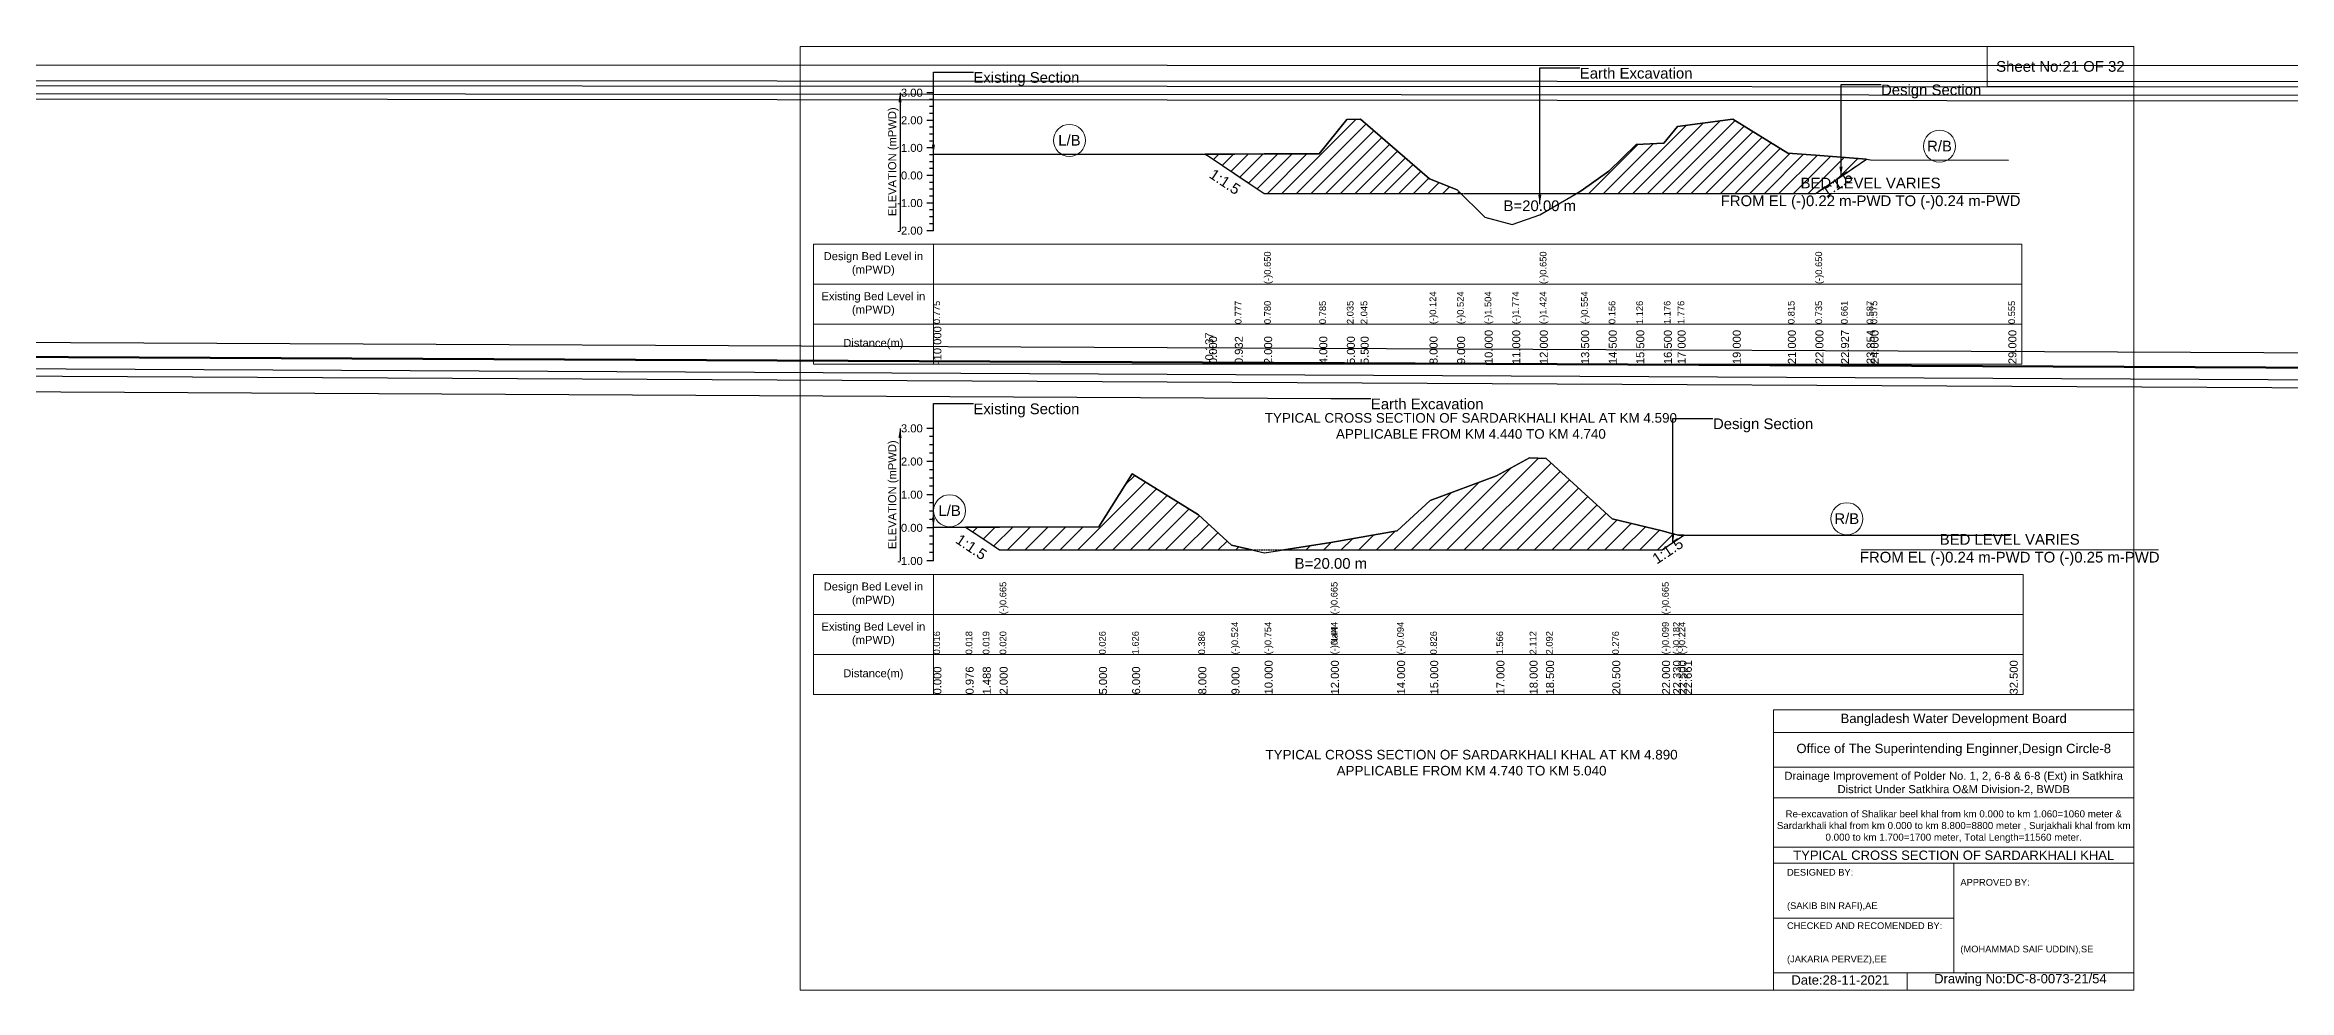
# Model space of a CAD drawing. Header units: inches. Extents: x 0 to 416000, y -4242 to 7.
# Drawn here: x 296603 to 306699, y -4242 to 7 of the extents above; entities that cross this region are included whole.
import ezdxf

# ---------------------------------------------------------------- set-up
doc = ezdxf.new("R2010")
doc.units = ezdxf.units.IN
doc.header["$LTSCALE"] = 7
doc.header["$MEASUREMENT"] = 0
doc.linetypes.add('DASHED', pattern=[0.75, 0.5, -0.25])
for name, color, linetype, lineweight in [('Cross section Data Border', 7, 'Continuous', 9), ('Cross Section Labels', 7, 'Continuous', 9), ('Design_Bed_Level for Xsection', 7, 'DASHED', 25), ('Existing_Bed_Level for Xsection', 7, 'Continuous', 25), ('Long Section Labels', 7, 'Continuous', 9)]:
    doc.layers.add(name, color=color, linetype=linetype, lineweight=lineweight)
doc.styles.get("Standard").update_dxf_attribs({"font": 'arial.ttf'})
doc.dimstyles.get("Standard").update_dxf_attribs({"dimtxt": 0.18, "dimasz": 0.18, "dimexe": 0.18, "dimexo": 0.0625, "dimgap": 0.09, "dimtad": 0, "dimtih": 1, "dimtoh": 1, "dimdec": 4, "dimzin": 0, "dimdsep": 46, "dimtxsty": 'Standard', "dimcen": 0.09, "dimadec": 0, "dimazin": 0, "dimtfac": 1, "dimtdec": 4, "dimtofl": 0, "dimtmove": 0, "dimatfit": 3, "dimfxl": 1, "dimtolj": 1, "dimtzin": 0, "dimarcsym": 0})

msp = doc.modelspace()

# ---------------------------------------------------------------- hatches: boundary and pattern name
at = {"layer": 'Existing_Bed_Level for Xsection'}
h = msp.add_hatch(dxfattribs=at)
h.set_pattern_fill('ANSI31', color=256, scale=372, style=0)
h.paths.add_polyline_path([(301823, -484), (301840, -495), (301956, -572), (302088, -661), (302336, -661), (302460, -661), (302522, -661), (302832, -661), (302956, -661), (302972, -661), (302956, -645), (302832, -595), (302522, -326), (302460, -328), (302336, -483), (302088, -483), (301956, -484), (301840, -484)])
h = msp.add_hatch(dxfattribs=at)
h.set_pattern_fill('ANSI31', color=256, scale=372, style=0)
h.paths.add_polyline_path([(303494, -661), (303514, -661), (303638, -661), (303762, -661), (303886, -661), (303948, -661), (304196, -661), (304444, -661), (304568, -661), (304683, -584), (304798, -507), (304683, -498), (304568, -489), (304444, -479), (304196, -326), (303948, -360), (303886, -434), (303762, -440), (303638, -561), (303514, -649)])
h = msp.add_hatch(dxfattribs=at)
h.set_pattern_fill('ANSI31', color=256, scale=447, style=0)
h.paths.add_polyline_path([(302176, -2263), (302388, -2263), (302686, -2263), (302835, -2263), (303133, -2263), (303282, -2263), (303356, -2263), (303654, -2263), (303878, -2263), (303927, -2230), (303952, -2213), (303976, -2197), (303952, -2197), (303927, -2191), (303878, -2178), (303654, -2123), (303356, -1852), (303282, -1849), (303133, -1930), (302835, -2041), (302686, -2178), (302388, -2230)])
h = msp.add_hatch(dxfattribs=at)
h.set_pattern_fill('ANSI31', color=256, scale=447, style=0)
h.paths.add_polyline_path([(300745, -2161), (300822, -2212), (300898, -2263), (301345, -2263), (301494, -2263), (301792, -2263), (301941, -2263), (302032, -2263), (301941, -2242), (301792, -2106), (301494, -1921), (301345, -2160), (300898, -2161), (300822, -2161)])

# ---------------------------------------------------------------- linework, layer by layer
at = {"layer": 'Cross section Data Border'}
for points in [[(300000, 0), (306000, 0), (306000, -4242), (300000, -4242)], [(305340, 0), (306000, 0), (306000, -180), (305340, -180)], [(300060, -888), (305496, -888), (305496, -1428), (300060, -1428)], [(300060, -2373), (305502, -2373), (305502, -2913), (300060, -2913)]]:
    msp.add_lwpolyline(points, close=True, dxfattribs=at)
for points in [[(300600, -888), (300600, -1428)], [(300060, -1068), (305496, -1068)], [(300060, -1248), (305496, -1248)], [(300600, -2373), (300600, -2913)], [(300060, -2553), (305502, -2553)], [(300060, -2733), (305502, -2733)], [(304380, -4242), (304380, -2982), (306000, -2982)], [(304380, -3084), (306000, -3084)], [(304380, -3240), (306000, -3240)], [(304380, -3378), (306000, -3378)], [(304380, -3600), (306000, -3600)], [(304380, -3672), (306000, -3672)], [(305190, -3672), (305190, -4164)], [(304380, -3918), (305190, -3918)], [(304380, -4164), (306000, -4164)], [(304980, -4164), (304980, -4242)]]:
    msp.add_lwpolyline(points, dxfattribs=at)
at = {"layer": 'Cross Section Labels'}
for points in [[(304146, -661), (305486, -661)], [(304773, -2263), (306112, -2263)]]:
    msp.add_lwpolyline(points, dxfattribs=at)
for centre in [(301212, -422), (305126, -448), (300673, -2087), (304709, -2123)]:
    msp.add_circle(centre, 72, dxfattribs=at)
at = {"layer": 'Design_Bed_Level for Xsection'}
for points in [[(301823, -484), (301956, -572), (302088, -661), (303328, -661), (304568, -661), (304683, -584), (304798, -507)], [(300745, -2161), (300822, -2212), (300898, -2263), (302388, -2263), (303878, -2263), (303927, -2230), (303976, -2197)]]:
    msp.add_lwpolyline(points, dxfattribs=at)
at = {"layer": 'Existing_Bed_Level for Xsection'}
for points in [[(300600, -208), (300570, -208)], [(300600, -239), (300582, -239)], [(300600, -270), (300582, -270)], [(300600, -301), (300582, -301)], [(300600, -828), (300600, -704), (300600, -580), (300600, -456), (300600, -332), (300600, -208)], [(300600, -332), (300570, -332)], [(300600, -363), (300582, -363)], [(300600, -394), (300582, -394)], [(300600, -484), (301823, -484), (301840, -484), (301956, -484), (302088, -483), (302088, -483), (302336, -483), (302460, -328), (302522, -326), (302832, -595), (302956, -645), (303080, -767), (303204, -800), (303328, -757), (303328, -757), (303514, -649), (303638, -561), (303762, -440), (303886, -434), (303948, -360), (304196, -326), (304444, -479), (304568, -489), (304568, -489), (304683, -498), (304798, -507), (304816, -509), (305436, -511)], [(300600, -456), (300570, -456)], [(300600, -425), (300582, -425)], [(300600, -487), (300582, -487)], [(300600, -580), (300570, -580)], [(300600, -518), (300582, -518)], [(300600, -549), (300582, -549)], [(300600, -704), (300570, -704)], [(300600, -611), (300582, -611)], [(300600, -642), (300582, -642)], [(300600, -673), (300582, -673)], [(300600, -735), (300582, -735)], [(300600, -766), (300582, -766)], [(300600, -797), (300582, -797)], [(300600, -828), (300570, -828)], [(300600, -1717), (300570, -1717)], [(300600, -1754), (300582, -1754)], [(300600, -1791), (300582, -1791)], [(300600, -2313), (300600, -2164), (300600, -2015), (300600, -1866), (300600, -1717)], [(300600, -1866), (300570, -1866)], [(300600, -1828), (300582, -1828)], [(300600, -1903), (300582, -1903)], [(300600, -2161), (300745, -2161), (300822, -2161), (300898, -2161), (300898, -2161), (301345, -2160), (301494, -1921), (301792, -2106), (301941, -2242), (302090, -2276), (302388, -2230), (302388, -2230), (302686, -2178), (302835, -2041), (303133, -1930), (303282, -1849), (303356, -1852), (303654, -2123), (303878, -2178), (303878, -2178), (303927, -2191), (303952, -2197), (303976, -2197), (305442, -2197)], [(300600, -2015), (300570, -2015)], [(300600, -1940), (300582, -1940)], [(300600, -1977), (300582, -1977)], [(300600, -2052), (300582, -2052)], [(300600, -2089), (300582, -2089)], [(300600, -2164), (300570, -2164)], [(300600, -2126), (300582, -2126)], [(300600, -2201), (300582, -2201)], [(300600, -2313), (300570, -2313)], [(300600, -2238), (300582, -2238)], [(300600, -2275), (300582, -2275)]]:
    msp.add_lwpolyline(points, dxfattribs=at)
for points in [[(301823, -484), (301840, -495), (301956, -572), (302088, -661), (302088, -661), (302336, -661), (302460, -661), (302522, -661), (302832, -661), (302956, -661), (302972, -661), (302956, -645), (302832, -595), (302522, -326), (302460, -328), (302336, -483), (302088, -483), (302088, -483), (301956, -484), (301840, -484)], [(303494, -661), (303514, -661), (303638, -661), (303762, -661), (303886, -661), (303948, -661), (304196, -661), (304444, -661), (304568, -661), (304568, -661), (304683, -584), (304798, -507), (304798, -507), (304798, -507), (304683, -498), (304568, -489), (304568, -489), (304444, -479), (304196, -326), (303948, -360), (303886, -434), (303762, -440), (303638, -561), (303514, -649)], [(302176, -2263), (302388, -2263), (302388, -2263), (302686, -2263), (302835, -2263), (303133, -2263), (303282, -2263), (303356, -2263), (303654, -2263), (303878, -2263), (303878, -2263), (303927, -2230), (303952, -2213), (303976, -2197), (303976, -2197), (303976, -2197), (303952, -2197), (303927, -2191), (303878, -2178), (303878, -2178), (303654, -2123), (303356, -1852), (303282, -1849), (303133, -1930), (302835, -2041), (302686, -2178), (302388, -2230), (302388, -2230)], [(300745, -2161), (300822, -2212), (300898, -2263), (300898, -2263), (301345, -2263), (301494, -2263), (301792, -2263), (301941, -2263), (302032, -2263), (301941, -2242), (301792, -2106), (301494, -1921), (301345, -2160), (300898, -2161), (300898, -2161), (300822, -2161)]]:
    msp.add_lwpolyline(points, close=True, dxfattribs=at)

# ---------------------------------------------------------------- texts
at = {"layer": 'Cross section Data Border', "attachment_point": 5}
for s, insert, char_height in [('Sheet No:21 OF 32', (305670, -90), 48), ('Bangladesh Water Development Board', (305190, -3027), 42), ('Office of The Superintending Enginner,Design Circle-8', (305190, -3162), 42)]:
    msp.add_mtext(s, dxfattribs=dict(at, insert=insert, char_height=char_height))
at = {"layer": 'Cross section Data Border'}
for s, insert, char_height, width, attachment_point in [('Design Bed Level in (mPWD)', (300330, -978), 36, 480, 5), ('Existing Bed Level in (mPWD)', (300330, -1158), 36, 480, 5), ('Distance(m)', (300330, -1338), 36, 480, 5), ('Design Bed Level in (mPWD)', (300330, -2463), 36, 480, 5), ('Existing Bed Level in (mPWD)', (300330, -2643), 36, 480, 5), ('Distance(m)', (300330, -2823), 36, 480, 5), ('Drainage Improvement of Polder No. 1, 2, 6-8 & 6-8 (Ext) in Satkhira District Under Satkhira O&M Division-2, BWDB', (305190, -3312), 36, 1680, 5), ('Re-excavation of Shalikar beel khal from km 0.000 to km 1.060=1060 meter & Sardarkhali khal from km 0.000 to km 8.800=8800 meter , Surjakhali khal from km 0.000 to km 1.700=1700 meter, Total Length=11560 meter.', (305190, -3507), 31.468, 1620, 5), ('TYPICAL CROSS SECTION OF SARDARKHALI KHAL', (305190, -3636), 42, 1680, 5), ('DESIGNED BY:^J^J^J(SAKIB BIN RAFI),AE', (304440, -3792), 30, 840, 4), ('APPROVED BY:^J^J^J^J^J^J(MOHAMMAD SAIF UDDIN),SE', (305220, -3912), 30, 840, 4), ('CHECKED AND RECOMENDED BY:^J^J^J(JAKARIA PERVEZ),EE', (304440, -4032), 30, 840, 4), ('Date:28-11-2021', (304680, -4197), 42, 840, 5), ('Drawing No:DC-8-0073-21/54', (305490, -4197), 42, 1320, 5)]:
    msp.add_mtext(s, dxfattribs=dict(at, insert=insert, char_height=char_height, width=width, attachment_point=attachment_point))
at = {"layer": 'Cross Section Labels'}
for s, insert, char_height, attachment_point in [('Earth Excavation', (303508, -96), 48, 1), ('Existing Section', (300780, -115), 48, 1), ('Design Section', (304863, -171), 48, 1), ('L/B', (301212, -422), 48, 5), ('R/B', (305126, -448), 48, 5), ('BED LEVEL VARIES ^JFROM EL (-)0.22 m-PWD TO (-)0.24 m-PWD', (304816, -661), 48, 5), ('B=20.00 m', (303328, -692), 48, 2), ('Existing Section', (300780, -1605), 48, 1), ('Earth Excavation', (302568, -1583), 48, 1), ('TYPICAL CROSS SECTION OF SARDARKHALI KHAL AT KM 4.590^JAPPLICABLE FROM KM 4.440 TO KM 4.740', (303018, -1706), 43.2, 5), ('Design Section', (304107, -1672), 48, 1), ('L/B', (300673, -2087), 48, 5), ('R/B', (304709, -2123), 48, 5), ('BED LEVEL VARIES ^JFROM EL (-)0.24 m-PWD TO (-)0.25 m-PWD', (305442, -2263), 48, 5), ('B=20.00 m', (302388, -2300), 48, 2), ('TYPICAL CROSS SECTION OF SARDARKHALI KHAL AT KM 4.890^JAPPLICABLE FROM KM 4.740 TO KM 5.040', (303021, -3220), 43.2, 5)]:
    msp.add_mtext(s, dxfattribs=dict(at, insert=insert, char_height=char_height, attachment_point=attachment_point))
at = {"layer": 'Cross Section Labels', "char_height": 48, "attachment_point": 2}
for insert, rotation in [((301925, -588), 326.3099), ((304652, -599), 33.6901), ((300784, -2230), 326.3099), ((303890, -2248), 33.6901)]:
    msp.add_mtext('1:1.5', dxfattribs=dict(at, insert=insert, rotation=rotation))
at = {"layer": 'Existing_Bed_Level for Xsection', "char_height": 36, "attachment_point": 6}
for s, insert in [('3.00', (300552, -208)), ('2.00', (300552, -332)), ('1.00', (300552, -456)), ('0.00', (300552, -580)), ('-1.00', (300552, -704)), ('-2.00', (300552, -828)), ('3.00', (300552, -1717)), ('2.00', (300552, -1866)), ('1.00', (300552, -2015)), ('0.00', (300552, -2164)), ('-1.00', (300552, -2313))]:
    msp.add_mtext(s, dxfattribs=dict(at, insert=insert))
at = {"layer": 'Existing_Bed_Level for Xsection', "char_height": 36, "attachment_point": 5, "rotation": 90}
for insert in [(300420, -518), (300420, -2015)]:
    msp.add_mtext('ELEVATION (mPWD)', dxfattribs=dict(at, insert=insert))
at = {"layer": 'Long Section Labels', "attachment_point": 1, "rotation": 90}
for s, insert, char_height in [('(-)0.650', (302088, -1068), 30), ('(-)0.650', (303328, -1068), 30), ('(-)0.650', (304568, -1068), 30), ('(-)0.124', (302832, -1248), 30), ('(-)0.524', (302956, -1248), 30), ('(-)1.504', (303080, -1248), 30), ('(-)1.774', (303204, -1248), 30), ('(-)1.424', (303328, -1248), 30), ('(-)1.424', (303328, -1248), 30), ('(-)1.424', (303328, -1248), 30), ('(-)0.554', (303514, -1248), 30), ('0.775', (300600, -1248), 30), ('0.775', (300600, -1248), 30), ('0.775', (300600, -1248), 30), ('0.777', (301956, -1248), 30), ('0.780', (302088, -1248), 30), ('0.780', (302088, -1248), 30), ('0.780', (302088, -1248), 30), ('0.785', (302336, -1248), 30), ('2.035', (302460, -1248), 30), ('2.045', (302522, -1248), 30), ('2.045', (302522, -1248), 30), ('0.156', (303638, -1248), 30), ('1.126', (303762, -1248), 30), ('1.176', (303886, -1248), 30), ('1.776', (303948, -1248), 30), ('0.815', (304444, -1248), 30), ('0.735', (304568, -1248), 30), ('0.735', (304568, -1248), 30), ('0.735', (304568, -1248), 30), ('0.661', (304683, -1248), 30), ('0.587', (304798, -1248), 30), ('0.575', (304816, -1248), 30), ('0.555', (305436, -1248), 30), ('-10.000', (300600, -1428), 36), ('-0.137', (301823, -1428), 36), ('0.000', (301840, -1428), 36), ('0.932', (301956, -1428), 36), ('2.000', (302088, -1428), 36), ('2.000', (302088, -1428), 36), ('2.000', (302088, -1428), 36), ('4.000', (302336, -1428), 36), ('5.000', (302460, -1428), 36), ('5.500', (302522, -1428), 36), ('8.000', (302832, -1428), 36), ('9.000', (302956, -1428), 36), ('10.000', (303080, -1428), 36), ('11.000', (303204, -1428), 36), ('12.000', (303328, -1428), 36), ('12.000', (303328, -1428), 36), ('12.000', (303328, -1428), 36), ('13.500', (303514, -1428), 36), ('14.500', (303638, -1428), 36), ('15.500', (303762, -1428), 36), ('16.500', (303886, -1428), 36), ('17.000', (303948, -1428), 36), ('19.000', (304196, -1428), 36), ('21.000', (304444, -1428), 36), ('22.000', (304568, -1428), 36), ('22.000', (304568, -1428), 36), ('22.000', (304568, -1428), 36), ('22.927', (304683, -1428), 36), ('23.854', (304798, -1428), 36), ('24.000', (304816, -1428), 36), ('29.000', (305436, -1428), 36), ('(-)0.665', (300898, -2553), 30), ('(-)0.665', (302388, -2553), 30), ('(-)0.665', (303878, -2553), 30), ('(-)0.524', (301941, -2733), 30), ('(-)0.754', (302090, -2733), 30), ('(-)0.444', (302388, -2733), 30), ('(-)0.444', (302388, -2733), 30), ('(-)NaN', (302388, -2733), 30), ('(-)0.094', (302686, -2733), 30), ('(-)0.099', (303878, -2733), 30), ('(-)0.099', (303878, -2733), 30), ('(-)0.099', (303878, -2733), 30), ('(-)0.182', (303927, -2733), 30), ('(-)0.224', (303952, -2733), 30), ('(-)0.224', (303952, -2733), 30), ('(-)0.224', (303952, -2733), 30), ('0.016', (300600, -2733), 30), ('0.018', (300745, -2733), 30), ('0.019', (300822, -2733), 30), ('0.020', (300898, -2733), 30), ('0.020', (300898, -2733), 30), ('0.020', (300898, -2733), 30), ('0.026', (301345, -2733), 30), ('1.626', (301494, -2733), 30), ('0.386', (301792, -2733), 30), ('0.826', (302835, -2733), 30), ('1.566', (303133, -2733), 30), ('2.112', (303282, -2733), 30), ('2.092', (303356, -2733), 30), ('0.276', (303654, -2733), 30), ('0.000', (300600, -2913), 36), ('0.976', (300745, -2913), 36), ('1.488', (300822, -2913), 36), ('2.000', (300898, -2913), 36), ('2.000', (300898, -2913), 36), ('2.000', (300898, -2913), 36), ('5.000', (301345, -2913), 36), ('6.000', (301494, -2913), 36), ('8.000', (301792, -2913), 36), ('9.000', (301941, -2913), 36), ('10.000', (302090, -2913), 36), ('12.000', (302388, -2913), 36), ('12.000', (302388, -2913), 36), ('12.000', (302388, -2913), 36), ('14.000', (302686, -2913), 36), ('15.000', (302835, -2913), 36), ('17.000', (303133, -2913), 36), ('18.000', (303282, -2913), 36), ('18.500', (303356, -2913), 36), ('20.500', (303654, -2913), 36), ('22.000', (303878, -2913), 36), ('22.000', (303878, -2913), 36), ('22.000', (303878, -2913), 36), ('22.330', (303927, -2913), 36), ('22.500', (303952, -2913), 36), ('22.661', (303976, -2913), 36), ('32.500', (305442, -2913), 36)]:
    msp.add_mtext(s, dxfattribs=dict(at, insert=insert, char_height=char_height))

# ---------------------------------------------------------------- leaders
at = {"layer": 'Cross Section Labels', "annotation_type": 0, "has_hookline": 1, "hookline_direction": 0}
for points, text_width in [([(0, 0), (302388, -1583), (302568, -1583)], 497), ([(0, 0), (313700, -186), (313880, -186)], 497), ([(0, 0), (322958, -1614), (323138, -1614)], 497), ([(0, 0), (332446, -171), (332626, -171)], 497), ([(0, 0), (332565, -1624), (332745, -1624)], 497), ([(0, 0), (342778, -95), (342958, -95)], 497), ([(0, 0), (342899, -1611), (343079, -1611)], 497), ([(0, 0), (372584, -1671), (372764, -1671)], 497), ([(0, 0), (383141, -273), (383321, -273)], 497), ([(0, 0), (382536, -1802), (382716, -1802)], 497), ([(0, 0), (392544, -312), (392724, -312)], 497), ([(0, 0), (402652, -287), (402832, -287)], 497), ([(303328, -709), (303328, -96), (303508, -96)], 497), ([(300600, -484), (300600, -115), (300780, -115)], 467), ([(304683, -584), (304683, -171), (304863, -171)], 441), ([(300600, -2161), (300600, -1605), (300780, -1605)], 467), ([(303927, -2230), (303927, -1672), (304107, -1672)], 441)]:
    msp.add_leader(points, dimstyle='Standard', override={"dimasz": 43.2}, dxfattribs=dict(at, text_width=text_width))
at = {"layer": 'Existing_Bed_Level for Xsection'}
for points in [[(300450, -208), (300450, -828)], [(300450, -1717), (300450, -2313)]]:
    msp.add_leader(points, dimstyle='Standard', override={"dimasz": 43.2}, dxfattribs=at)

doc.saveas('drawing.dxf')
